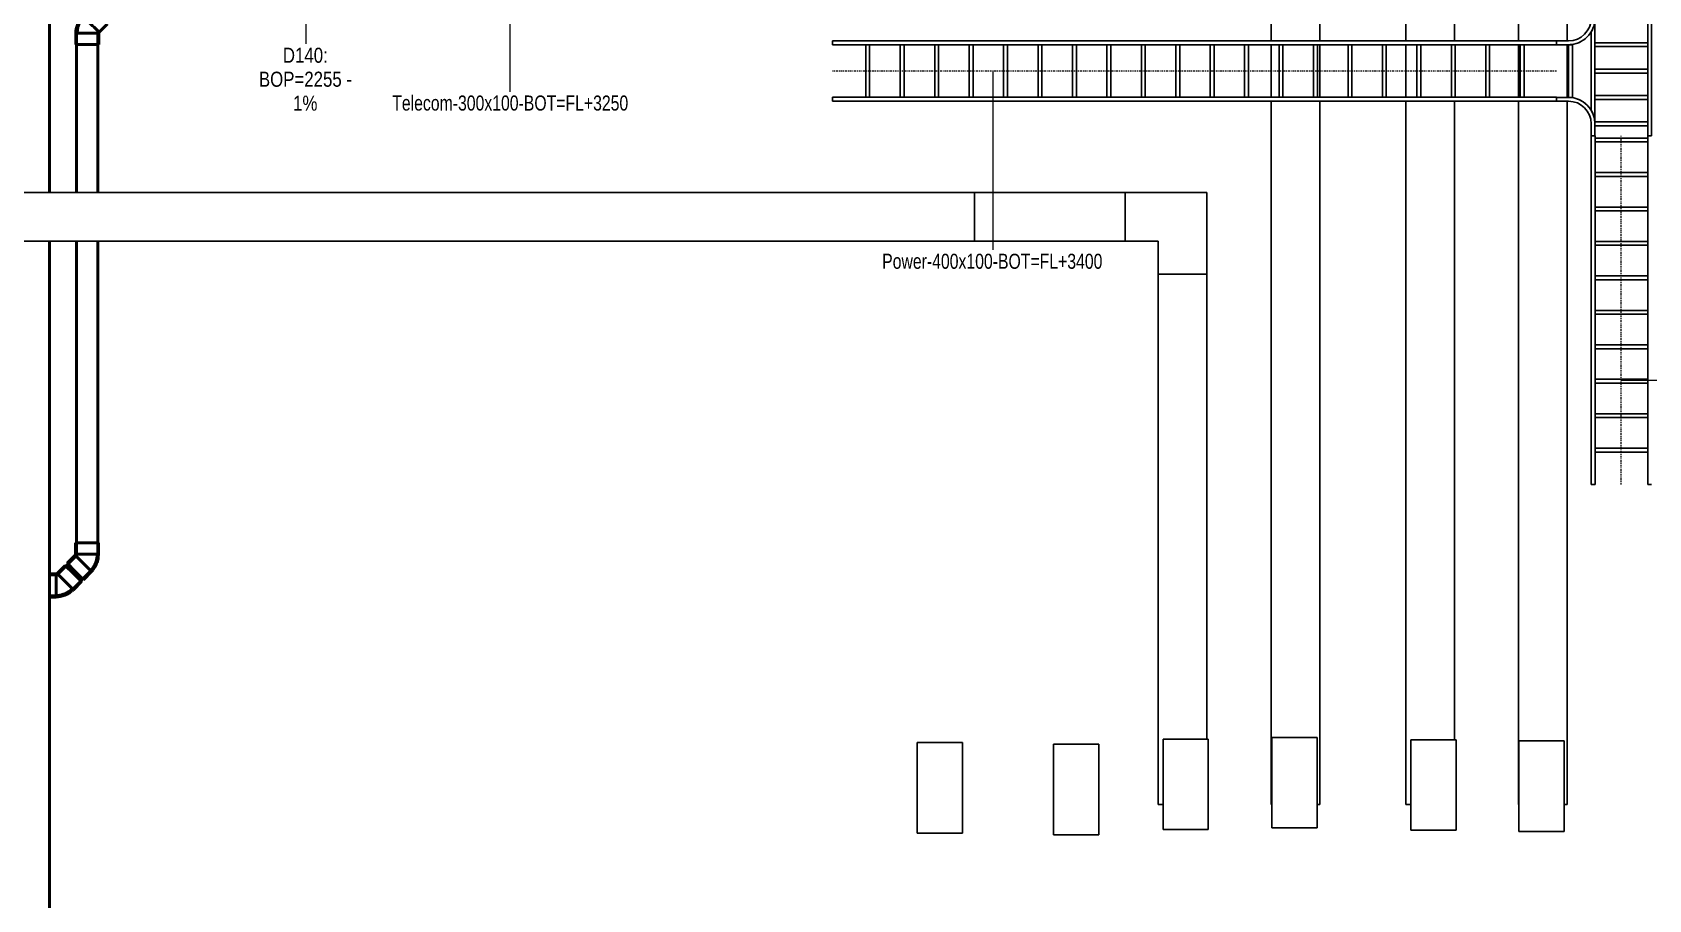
# Model space of a CAD drawing. Header units: millimetres. Extents: x -108050 to 96605, y 58136 to 140997.
# Drawn here: x -42641 to -31912, y 86165 to 91920 of the extents above; entities that cross this region are included whole.
import ezdxf

# ---------------------------------------------------------------- set-up
doc = ezdxf.new("R2010")
doc.units = ezdxf.units.MM
doc.linetypes.add('Center', pattern=[29.999999, 12, -6, 6, -6])
for name, color, linetype, lineweight in [('E-CABL-TRAY', 211, 'Continuous', 25), ('E-CABL-TRAY-CNTR', 211, 'Center', 18), ('E-CABL-TRAY-IDEN', 211, 'Continuous', 9), ('P-PIPE', 3, 'Continuous', 50), ('P-PIPE-IDEN', 2, 'Continuous', 9)]:
    doc.layers.add(name, color=color, linetype=linetype, lineweight=lineweight)
doc.styles.add('Arial', font='arial.ttf', dxfattribs={"width": 0.8, "height": 100})
doc.styles.add('Arial_2', font='arial.ttf', dxfattribs={"width": 0.75, "height": 100})

# ---------------------------------------------------------------- blocks, each defined once
blk = doc.blocks.new('E_Ladder Horizontal Tee - Standard-1999172-HẦM')
at = {"layer": 'E-CABL-TRAY'}
for p, q in [((430, 200), (-430, 200)), ((-430, 200), (-430, 175)), ((-430, 175), (430, 175)), ((-363, 175), (-363, -175)), ((-337, -175), (-337, 175)), ((-188, 175), (-188, -175)), ((-162, -175), (-162, 175)), ((-13, 175), (-13, -175)), ((13, -175), (13, 175)), ((162, 175), (162, -175)), ((188, -175), (188, 175)), ((337, 175), (337, -175)), ((363, -175), (363, 175)), ((430, 175), (430, 200)), ((-350, -175), (-430, -175)), ((-430, -175), (-430, -200)), ((-430, -200), (-350, -200)), ((-350, -175), (-337, -175)), ((-350, -175), (350, -175)), ((-259, -200), (259, -200)), ((-188, -175), (-162, -175)), ((-13, -175), (13, -175)), ((162, -175), (188, -175)), ((337, -175), (350, -175)), ((430, -175), (350, -175)), ((350, -200), (430, -200)), ((430, -200), (430, -175)), ((-200, -350), (-200, -430)), ((175, -325), (-175, -325)), ((-175, -325), (-175, -350)), ((-175, -350), (175, -350)), ((-175, -430), (-175, -350)), ((175, -350), (175, -325)), ((175, -350), (175, -430)), ((200, -430), (200, -350)), ((-200, -430), (-175, -430)), ((175, -430), (200, -430))]:
    blk.add_line(p, q, dxfattribs=at)
for centre, radius, start, end in [((-350, -350), 175, 360, 90), ((-350, -350), 175, 76.6372, 90), ((-350, -350), 150, 0, 90), ((-350, -350), 175, 61.5893, 73.0712), ((-350, -350), 175, 58.7805, 59.5164), ((-350, -350), 175, 50.9018, 58.7805), ((350, -350), 175, 90, 180), ((350, -350), 150, 90, 180), ((350, -350), 175, 121.2195, 129.0982), ((350, -350), 175, 120.4836, 121.2195), ((350, -350), 175, 106.9288, 118.4107), ((350, -350), 175, 90, 103.3628), ((-350, -350), 175, 35.6308, 44.0854), ((-350, -350), 175, 19.7932, 29.3903), ((-350, -350), 175, 360, 14.6951), ((350, -350), 175, 165.3049, 180), ((350, -350), 175, 150.6097, 160.2068), ((350, -350), 175, 135.9146, 144.3692)]:
    blk.add_arc(centre, radius, start, end, dxfattribs=at)
blk = doc.blocks.new('PG_Busway_ThanhThang - 1250A-2001112-HẦM')
at = {"layer": 'E-CABL-TRAY'}
for p, q in [((-34419, 95009), (-34096, 95009)), ((-34419, 94897), (-34419, 95009)), ((-34096, 95009), (-34096, 94897)), ((-34419, 92863), (-34419, 94755)), ((-34096, 94755), (-34096, 92863)), ((-34419, 91863), (-34419, 92563)), ((-34096, 92563), (-34096, 91863)), ((-34419, 91489), (-34419, 91838)), ((-34096, 91838), (-34096, 91489)), ((-34419, 86796), (-34419, 91463)), ((-34096, 91463), (-34096, 86796)), ((-34413, 86796), (-34419, 86796)), ((-34096, 86796), (-34113, 86796))]:
    blk.add_line(p, q, dxfattribs=at)
blk = doc.blocks.new('PG_Busway_ThanhThang - 1250A-2001192-HẦM')
at = {"layer": 'E-CABL-TRAY'}
for p, q in [((-33525, 96269), (-33202, 96269)), ((-33525, 95873), (-33525, 96269)), ((-33202, 96269), (-33202, 95873)), ((-33525, 94897), (-33525, 95732)), ((-33202, 95732), (-33202, 94897)), ((-33525, 92863), (-33525, 94755)), ((-33202, 94755), (-33202, 92863)), ((-33525, 91863), (-33525, 92563)), ((-33202, 92563), (-33202, 91863)), ((-33525, 91489), (-33525, 91838)), ((-33525, 86796), (-33525, 91463)), ((-33202, 91463), (-33202, 87226)), ((-33490, 86796), (-33525, 86796))]:
    blk.add_line(p, q, dxfattribs=at)
blk = doc.blocks.new('PG_Busway_ThanhThang - 1250A-2004181-HẦM')
at = {"layer": 'E-CABL-TRAY'}
for p, q in [((-32776, 94897), (-32776, 95732)), ((-32453, 95732), (-32453, 94897)), ((-32776, 92863), (-32776, 94755)), ((-32453, 94755), (-32453, 92863)), ((-32776, 91863), (-32776, 92563)), ((-32453, 92563), (-32453, 91863)), ((-32776, 91489), (-32776, 91838)), ((-32453, 91838), (-32453, 91489)), ((-32776, 86796), (-32776, 91463)), ((-32453, 91463), (-32453, 86796)), ((-32774, 86796), (-32776, 86796)), ((-32453, 86796), (-32474, 86796))]:
    blk.add_line(p, q, dxfattribs=at)
blk = doc.blocks.new('PG_Busway_ThanhThang - 1250A-2001321-HẦM')
at = {"layer": 'E-CABL-TRAY'}
for p, q in [((-35168, 86796), (-35168, 90315)), ((-34845, 90315), (-34845, 87230)), ((-35136, 86796), (-35168, 86796))]:
    blk.add_line(p, q, dxfattribs=at)
blk = doc.blocks.new('PG_Busway_ThanhThang - 1250A-2113062-HẦM')
at = {"layer": 'E-CABL-TRAY'}
for p, q in [((-48166, 90857), (-36388, 90857)), ((-36388, 90857), (-36388, 90534)), ((-36388, 90534), (-48166, 90534))]:
    blk.add_line(p, q, dxfattribs=at)
blk = doc.blocks.new('PG_Busway_NoiTu - 1250A-2003025-HẦM')
at = {"layer": 'E-CABL-TRAY'}
for p, q in [((150, 300), (-150, 300)), ((-150, 300), (-150, -300)), ((150, -300), (150, 300)), ((-150, -300), (150, -300))]:
    blk.add_line(p, q, dxfattribs=at)
blk = doc.blocks.new('PG_Busway_ThanhThang - 1250A-2112913-HẦM')
at = {"layer": 'E-CABL-TRAY'}
for p, q in [((-36388, 90857), (-35388, 90857)), ((-35388, 90534), (-36388, 90534))]:
    blk.add_line(p, q, dxfattribs=at)
blk = doc.blocks.new('PG_Busway_CutNgang - 1250A-2001176-HẦM')
at = {"layer": 'E-CABL-TRAY'}
for p, q in [((-381, -161.5), (-381, 161.5)), ((161.5, 161.5), (-381, 161.5)), ((161.5, -381), (161.5, 161.5)), ((-381, -161.5), (-161.5, -161.5)), ((-161.5, -161.5), (-161.5, -381)), ((-161.5, -381), (161.5, -381))]:
    blk.add_line(p, q, dxfattribs=at)
blk = doc.blocks.new('DSC_uPVC_Elbow_TienPhong - Standard-2118731-HẦM')
at = {"layer": 'P-PIPE'}
for p, q in [((-42252, 92083), (-42306, 92029)), ((-42197, 91921), (-42144, 91974)), ((-42353, 91915), (-42353, 91839)), ((-42353, 91915), (-42276, 91915)), ((-42353, 91839), (-42276, 91839)), ((-42276, 91915), (-42200, 91915)), ((-42276, 91839), (-42200, 91839)), ((-42200, 91839), (-42200, 91915))]:
    blk.add_line(p, q, dxfattribs=at)
at = {"layer": 'P-PIPE', "flags": 128}
for points in [[(-42305, 92028), (-42309, 92023), (-42313, 92019), (-42317, 92014), (-42321, 92009), (-42325, 92003), (-42328, 91998), (-42332, 91992), (-42335, 91987), (-42337, 91981), (-42340, 91975), (-42342, 91969), (-42344, 91963), (-42346, 91957), (-42348, 91950), (-42349, 91944), (-42350, 91938), (-42351, 91932), (-42351, 91925), (-42352, 91919), (-42352, 91915)], [(-42299, 92022), (-42303, 92018), (-42307, 92013), (-42311, 92008), (-42315, 92004), (-42318, 91999), (-42321, 91993), (-42324, 91988), (-42327, 91983), (-42330, 91977), (-42332, 91972), (-42334, 91966), (-42336, 91960), (-42338, 91955), (-42339, 91949), (-42341, 91943), (-42342, 91937), (-42342, 91931), (-42343, 91925), (-42343, 91918), (-42343, 91915)], [(-42202, 91915), (-42202, 91915), (-42202, 91915), (-42202, 91916), (-42201, 91916), (-42201, 91917), (-42201, 91917), (-42201, 91917), (-42201, 91918), (-42201, 91918), (-42201, 91919), (-42201, 91919), (-42200, 91919), (-42200, 91920), (-42200, 91920), (-42200, 91920), (-42200, 91921), (-42199, 91921), (-42199, 91921), (-42199, 91922), (-42199, 91922)]]:
    blk.add_lwpolyline(points, dxfattribs=at)
at = {"layer": 'P-PIPE'}
for centre, start_param, end_param in [((-42198, 92029), 4.710397, 6.281193), ((-42252, 91975), 0, 0.166506), ((-42252, 91975), 4.710397, 6.281193), ((-42252, 91975), 3.141593, 4.710397), ((-42198, 92029), 3.141593, 4.710397), ((-42252, 91975), 2.976741, 3.139601)]:
    blk.add_ellipse(centre, major_axis=(-54.2, 54.2), ratio=0.001992, start_param=start_param, end_param=end_param, dxfattribs=at)
blk = doc.blocks.new('DSC_uPVC_Elbow_TienPhong - Standard-2118759-HẦM')
at = {"layer": 'P-PIPE'}
for p, q in [((25, 133), (-29, 79)), ((79, 79), (25, 133)), ((-35, 77), (-111, 77)), ((-111, 77), (-111, 0)), ((-35, 77), (-35, 0)), ((25, 25), (-29, 79)), ((79, -29), (25, 25)), ((133, 25), (79, 79)), ((79, -29), (133, 25)), ((-111, 0), (-111, -77)), ((-111, -77), (-35, -77)), ((-35, 0), (-35, -77))]:
    blk.add_line(p, q, dxfattribs=at)
at = {"layer": 'P-PIPE', "flags": 128}
for points in [[(-28, 78), (-28, 78), (-29, 77), (-29, 77), (-29, 77), (-30, 77), (-30, 77), (-30, 76), (-31, 76), (-31, 76), (-31, 76), (-32, 76), (-32, 76), (-33, 75), (-33, 75), (-33, 75), (-34, 75), (-34, 75), (-35, 75), (-35, 75), (-35, 75)], [(-35, -67), (-29, -67), (-23, -66), (-17, -66), (-11, -65), (-5, -64), (1, -62), (7, -61), (12, -59), (18, -57), (24, -55), (29, -52), (35, -49), (40, -47), (45, -43), (50, -40), (55, -37), (60, -33), (65, -29), (69, -25), (72, -22)], [(-35, -75), (-29, -75), (-23, -75), (-16, -74), (-10, -73), (-3, -72), (3, -70), (9, -69), (15, -67), (21, -65), (27, -62), (33, -60), (39, -57), (44, -54), (50, -51), (55, -47), (60, -43), (65, -39), (70, -35), (75, -31), (78, -28)]]:
    blk.add_lwpolyline(points, dxfattribs=at)
blk = doc.blocks.new('DSC_uPVC_Elbow_TienPhong - Standard-V255-HẦM')
at = {"layer": 'P-PIPE'}
for p, q in [((25, 133), (-29, 79)), ((79, 79), (25, 133)), ((-35, 77), (-80, 77)), ((-35, 77), (-35, 0)), ((25, 25), (-29, 79)), ((79, -29), (25, 25)), ((133, 25), (79, 79)), ((79, -29), (133, 25)), ((-80, -77), (-35, -77)), ((-35, 0), (-35, -77))]:
    blk.add_line(p, q, dxfattribs=at)
at = {"layer": 'P-PIPE', "flags": 128}
for points in [[(-28, 78), (-28, 78), (-29, 77), (-29, 77), (-29, 77), (-30, 77), (-30, 77), (-30, 76), (-31, 76), (-31, 76), (-31, 76), (-32, 76), (-32, 76), (-33, 75), (-33, 75), (-33, 75), (-34, 75), (-34, 75), (-35, 75), (-35, 75), (-35, 75)], [(-35, -67), (-29, -67), (-23, -66), (-17, -66), (-11, -65), (-5, -64), (1, -62), (7, -61), (12, -59), (18, -57), (24, -55), (29, -52), (35, -49), (40, -47), (45, -43), (50, -40), (55, -37), (60, -33), (65, -29), (69, -25), (72, -22)], [(-35, -75), (-29, -75), (-23, -75), (-16, -74), (-10, -73), (-3, -72), (3, -70), (9, -69), (15, -67), (21, -65), (27, -62), (33, -60), (39, -57), (44, -54), (50, -51), (55, -47), (60, -43), (65, -39), (70, -35), (75, -31), (78, -28)]]:
    blk.add_lwpolyline(points, dxfattribs=at)

msp = doc.modelspace()

# ---------------------------------------------------------------- linework, layer by layer
at = {"layer": 'E-CABL-TRAY'}
for p, q in [((-37329, 91838), (-37329, 91863)), ((-32524, 91863), (-37329, 91863)), ((-32524, 91838), (-37329, 91838)), ((-37108, 91838), (-37108, 91489)), ((-37083, 91838), (-37083, 91489)), ((-36880, 91838), (-36880, 91489)), ((-36854, 91838), (-36854, 91489)), ((-36651, 91838), (-36651, 91489)), ((-36626, 91838), (-36626, 91489)), ((-36422, 91838), (-36422, 91489)), ((-36397, 91838), (-36397, 91489)), ((-36194, 91838), (-36194, 91489)), ((-36168, 91838), (-36168, 91489)), ((-35965, 91838), (-35965, 91489)), ((-35940, 91838), (-35940, 91489)), ((-35737, 91838), (-35737, 91489)), ((-35711, 91838), (-35711, 91489)), ((-35508, 91838), (-35508, 91489)), ((-35483, 91838), (-35483, 91489)), ((-35279, 91838), (-35279, 91489)), ((-35254, 91838), (-35254, 91489)), ((-35051, 91838), (-35051, 91489)), ((-35025, 91838), (-35025, 91489)), ((-34822, 91838), (-34822, 91489)), ((-34797, 91838), (-34797, 91489)), ((-34594, 91838), (-34594, 91489)), ((-34568, 91838), (-34568, 91489)), ((-34365, 91838), (-34365, 91489)), ((-34340, 91838), (-34340, 91489)), ((-34136, 91838), (-34136, 91489)), ((-34111, 91838), (-34111, 91489)), ((-33908, 91838), (-33908, 91489)), ((-33882, 91838), (-33882, 91489)), ((-33679, 91838), (-33679, 91489)), ((-33654, 91838), (-33654, 91489)), ((-33451, 91838), (-33451, 91489)), ((-33425, 91838), (-33425, 91489)), ((-33222, 91838), (-33222, 91489)), ((-33197, 91838), (-33197, 91489)), ((-32993, 91838), (-32993, 91489)), ((-32968, 91838), (-32968, 91489)), ((-32765, 91838), (-32765, 91489)), ((-32739, 91838), (-32739, 91489)), ((-32524, 91863), (-32524, 91838)), ((-37329, 91463), (-37329, 91489)), ((-32524, 91489), (-37329, 91489)), ((-32524, 91463), (-37329, 91463)), ((-32524, 91489), (-32524, 91463)), ((-32294, 91233), (-32268, 91233)), ((-32294, 88919), (-32294, 91233)), ((-32268, 88919), (-32268, 91233)), ((-31919, 91218), (-32268, 91218)), ((-31919, 91193), (-32268, 91193)), ((-31919, 91233), (-31894, 91233)), ((-31919, 88919), (-31919, 91233)), ((-31919, 90989), (-32268, 90989)), ((-31919, 90964), (-32268, 90964)), ((-31919, 90761), (-32268, 90761)), ((-31919, 90735), (-32268, 90735)), ((-31919, 90532), (-32268, 90532)), ((-31919, 90507), (-32268, 90507)), ((-31919, 90304), (-32268, 90304)), ((-31919, 90278), (-32268, 90278)), ((-31919, 90075), (-32268, 90075)), ((-31919, 90050), (-32268, 90050)), ((-31919, 89846), (-32268, 89846)), ((-31919, 89821), (-32268, 89821)), ((-31919, 89618), (-32268, 89618)), ((-31919, 89592), (-32268, 89592)), ((-31919, 89389), (-32268, 89389)), ((-31919, 89364), (-32268, 89364)), ((-31919, 89161), (-32268, 89161)), ((-31919, 89135), (-32268, 89135)), ((-32268, 88919), (-32294, 88919)), ((-31894, 88919), (-31919, 88919))]:
    msp.add_line(p, q, dxfattribs=at)
at = {"layer": 'E-CABL-TRAY-CNTR'}
for p, q in [((-32524, 91663), (-37329, 91663)), ((-32094, 88919), (-32094, 91233))]:
    msp.add_line(p, q, dxfattribs=at)
at = {"layer": 'E-CABL-TRAY-IDEN'}
for p, q in [((-39471, 92713), (-39471, 91526)), ((-36266, 91663), (-36266, 90477)), ((-32094, 89613), (-31558, 89613))]:
    msp.add_line(p, q, dxfattribs=at)
at = {"layer": 'P-PIPE'}
for p, q in [((-42527, 90857), (-42527, 92563)), ((-42347, 91915), (-42347, 90857)), ((-42207, 90857), (-42207, 91915)), ((-42527, 83068), (-42527, 90534)), ((-42347, 90534), (-42347, 88456)), ((-42207, 88456), (-42207, 90534)), ((-42351, 88445), (-42472, 88324)), ((-42483, 88320), (-42527, 88320)), ((-42373, 88225), (-42252, 88346)), ((-42527, 88180), (-42483, 88180))]:
    msp.add_line(p, q, dxfattribs=at)
at = {"layer": 'P-PIPE-IDEN'}
msp.add_line((-40825, 92114), (-40825, 91843), dxfattribs=at)

# ---------------------------------------------------------------- block references
at = {"layer": 'E-CABL-TRAY'}
for name, p in [('PG_Busway_ThanhThang - 1250A-2001192-HẦM', (0, 0)), ('PG_Busway_ThanhThang - 1250A-2004181-HẦM', (0, 0)), ('PG_Busway_ThanhThang - 1250A-2001112-HẦM', (0, 0)), ('PG_Busway_ThanhThang - 1250A-2113062-HẦM', (0, 0)), ('PG_Busway_ThanhThang - 1250A-2112913-HẦM', (0, 0)), ('PG_Busway_CutNgang - 1250A-2001176-HẦM', (-35007, 90696)), ('PG_Busway_ThanhThang - 1250A-2001321-HẦM', (0, 0)), ('PG_Busway_NoiTu - 1250A-2003025-HẦM', (-34986, 86930)), ('PG_Busway_NoiTu - 1250A-2003025-HẦM', (-34263, 86941)), ('PG_Busway_NoiTu - 1250A-2003025-HẦM', (-33340, 86926)), ('PG_Busway_NoiTu - 1250A-2003025-HẦM', (-36617, 86907)), ('PG_Busway_NoiTu - 1250A-2003025-HẦM', (-35713, 86896)), ('PG_Busway_NoiTu - 1250A-2003025-HẦM', (-32624, 86918))]:
    msp.add_blockref(name, p, dxfattribs=at)
at = {"layer": 'E-CABL-TRAY', "rotation": 270.0000000000002}
msp.add_blockref('E_Ladder Horizontal Tee - Standard-1999172-HẦM', (-32094, 91663), dxfattribs=at)
at = {"layer": 'P-PIPE'}
for name, p in [('DSC_uPVC_Elbow_TienPhong - Standard-2118731-HẦM', (0, 0)), ('DSC_uPVC_Elbow_TienPhong - Standard-V255-HẦM', (-42447, 88250))]:
    msp.add_blockref(name, p, dxfattribs=at)
at = {"layer": 'P-PIPE', "rotation": 45.00000000000164}
msp.add_blockref('DSC_uPVC_Elbow_TienPhong - Standard-2118759-HẦM', (-42277, 88421), dxfattribs=at)

# ---------------------------------------------------------------- texts
at = {"layer": 'E-CABL-TRAY-IDEN', "char_height": 100, "attachment_point": 1, "style": 'Arial_2'}
for s, insert, width in [('Telecom-300x100-BOT=FL+3250', (-40252, 91501), 1887.97), ('Power-400x100-BOT=FL+3400', (-37000, 90451), 1773.73)]:
    msp.add_mtext(s, dxfattribs=dict(at, insert=insert, width=width))
at = {"layer": 'P-PIPE-IDEN', "char_height": 100, "attachment_point": 1, "style": 'Arial'}
for s, insert, width in [('D140:', (-40978, 91818), 365.57), ('BOP=2255 -', (-41137, 91659), 750.38), ('1%', (-40910, 91500), 198.82)]:
    msp.add_mtext(s, dxfattribs=dict(at, insert=insert, width=width))

doc.saveas('drawing.dxf')
